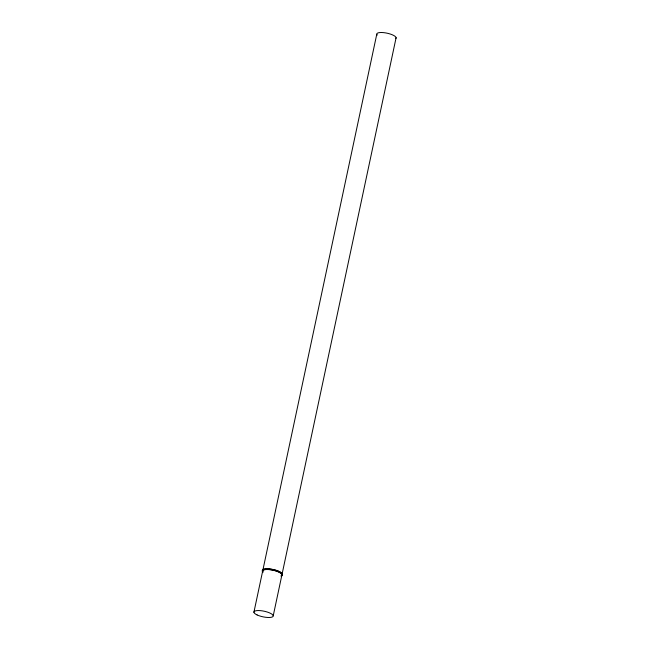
<?xml version="1.0" encoding="UTF-8"?>
<svg xmlns="http://www.w3.org/2000/svg" width="650" height="650" viewBox="0 0 650 650"><rect width="100%" height="100%" fill="white"/><g stroke="black" fill="none" stroke-linecap="round" stroke-linejoin="round"><path stroke-width="0.97" d="M253.898 612.308L262.624 571.269M376.764 34.271L262.746 570.692A9.88 2.876 12 0 1 273.13 569.619A9.88 2.876 12 0 1 281.897 574.836M273.236 615.729L281.962 574.689M282.084 574.104L396.102 37.692M377.236 35.116A9.88 2.876 12 0 1 385.881 32.947A9.88 2.876 12 0 1 395.915 38.415M262.86 571.504A10.27 2.982 12 0 1 271.838 569.246A10.27 2.982 12 0 1 282.262 574.933M262.738 572.081A10.27 2.982 12 0 1 273.033 570.082A10.27 2.982 12 0 1 281.279 576.087M263.096 572.114A9.88 2.876 12 0 1 273.008 570.196A9.88 2.876 12 0 1 280.938 575.973M257.124 614.957A9.88 2.876 12 0 0 273.049 616.452A9.88 2.876 12 0 0 260.528 610.651A9.88 2.876 12 0 0 257.124 614.957"/></g></svg>
